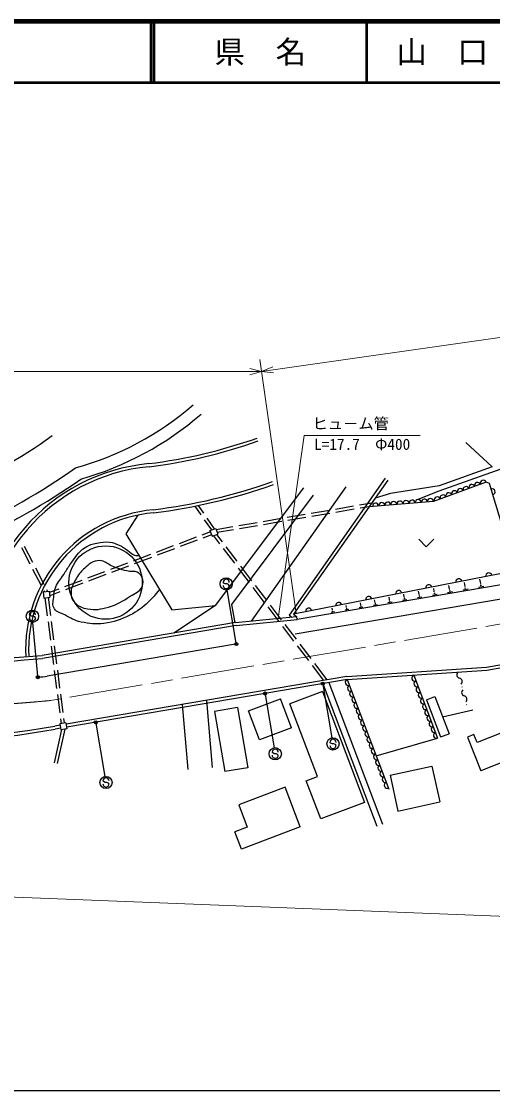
# Model space of a CAD drawing. Units: millimetres, scale not verified. Extents: x 40000 to 680000, y 20000 to 380000.
# Drawn here: x 276574 to 353618, y 205000 to 380000 of the extents above; entities that cross this region are included whole.
import ezdxf
from ezdxf.enums import TextEntityAlignment as Align

# ---------------------------------------------------------------- set-up
doc = ezdxf.new("R2010")
doc.units = ezdxf.units.MM
doc.header["$LTSCALE"] = 1000
doc.header["$PDMODE"] = 32
doc.header["$PDSIZE"] = 500
doc.linetypes.add('CHAIN', pattern=[18.5, 12, -1.5, 3.5, -1.5])
for name, color, linetype, lineweight in [('S-BGD', 7, 'Continuous', 25), ('S-BMK', 2, 'CHAIN', 13), ('S-STR-HTXT', 7, 'Continuous', 13), ('S-STR-STRC', 7, 'Continuous', 25), ('S-TTL', 2, 'Continuous', 140), ('S-TTL-BAND', 7, 'Continuous', 25), ('S-TTL-LINE', 7, 'Continuous', 50)]:
    doc.layers.add(name, color=color, linetype=linetype, lineweight=lineweight)
doc.layers.add('S-TTL-TXT', color=7, linetype='Continuous')
doc.styles.add('ＭＳ ゴシック', font='')
doc.styles.get('ＭＳ ゴシック').set_extended_font_data('MS Gothic')

msp = doc.modelspace()

# ---------------------------------------------------------------- linework, layer by layer
at = {"layer": 'S-BGD'}
for p, q in [((349226, 311057), (353572, 307109)), ((354961, 306706), (344809, 303097)), ((353572, 307109), (344879, 303959)), ((336076, 305212), (320349, 282841)), ((336486, 304924), (321046, 282962)), ((352571, 304559), (343957, 301442)), ((353114, 304365), (352571, 304559)), ((308332, 284374), (322742, 303640)), ((329601, 303825), (314156, 281856)), ((344879, 303959), (336924, 302723)), ((344809, 303097), (341392, 301730)), ((357416, 290093), (353114, 304365)), ((310989, 284587), (324344, 302442)), ((333830, 301146), (331861, 300810)), ((343957, 301442), (333424, 300570)), ((336924, 302723), (334407, 301968)), ((304936, 300658), (305911, 299247)), ((305469, 300765), (306323, 299531)), ((322990, 299293), (320033, 298787)), ((428131, 300205), (321642, 282094)), ((326933, 299967), (323976, 299462)), ((327017, 299474), (324060, 298969)), ((330876, 300641), (327919, 300136)), ((330960, 300148), (328003, 299643)), ((333424, 300570), (331946, 300317)), ((295625, 299187), (293650, 296104)), ((306480, 298425), (307631, 296761)), ((306891, 298709), (308113, 296942)), ((315105, 297945), (312148, 297439)), ((319047, 298619), (316090, 298113)), ((319132, 298126), (316175, 297620)), ((323074, 298800), (320117, 298295)), ((428516, 297937), (321355, 279712)), ((293650, 296104), (301185, 283675)), ((307493, 296441), (306089, 295912)), ((307669, 295973), (306265, 295444)), ((307404, 296675), (308340, 297028)), ((307404, 296675), (307757, 295739)), ((307757, 295739), (308693, 296092)), ((307981, 295824), (308978, 294511)), ((308340, 297028), (308693, 296092)), ((311162, 297271), (308425, 296803)), ((308469, 296008), (309377, 294813)), ((311246, 296778), (308605, 296326)), ((315189, 297452), (312232, 296946)), ((277025, 294135), (278400, 291468)), ((301411, 294148), (298603, 293090)), ((305153, 295559), (302346, 294501)), ((305330, 295091), (302523, 294033)), ((309982, 294017), (311796, 291628)), ((341532, 295237), (342782, 293987)), ((344032, 295237), (342782, 293987)), ((276581, 293905), (277956, 291239)), ((297668, 292737), (294861, 291678)), ((297844, 292269), (295037, 291210)), ((301587, 293680), (298780, 292622)), ((309583, 293715), (311398, 291326)), ((278859, 290580), (280234, 287914)), ((293925, 291326), (291118, 290267)), ((294101, 290858), (291294, 289799)), ((312003, 290530), (313818, 288141)), ((312401, 290832), (314216, 288443)), ((278414, 290351), (279790, 287684)), ((290182, 289914), (287375, 288856)), ((290359, 289446), (287552, 288388)), ((358397, 290285), (321046, 282962)), ((280693, 287025), (280854, 286712)), ((282697, 287092), (281133, 286502)), ((286439, 288503), (283632, 287445)), ((286616, 288035), (283809, 286977)), ((314423, 287345), (316238, 284956)), ((314821, 287647), (316636, 285258)), ((344085, 286631), (343987, 287205)), ((346583, 287075), (346477, 287693)), ((346558, 287071), (346607, 287079)), ((348786, 286964), (349605, 287103)), ((349112, 287525), (348999, 288188)), ((349052, 287262), (349256, 287296)), ((349087, 287520), (349138, 287529)), ((351335, 287397), (352186, 287542)), ((351674, 287980), (351553, 288689)), ((351611, 287707), (351824, 287743)), ((351647, 287976), (351700, 287985)), ((280110, 286616), (281102, 286743)), ((280110, 286616), (280237, 285625)), ((280237, 285625), (281229, 285752)), ((280248, 286796), (280326, 286644)), ((280864, 282699), (280483, 285675)), ((281360, 282763), (280979, 285739)), ((281102, 286743), (281229, 285752)), ((282873, 286624), (281198, 285993)), ((334400, 284909), (334332, 285312)), ((336776, 285331), (336700, 285777)), ((336755, 285328), (336797, 285335)), ((338905, 285283), (339600, 285401)), ((339182, 285759), (339099, 286247)), ((339130, 285536), (339304, 285565)), ((339160, 285755), (339203, 285763)), ((341329, 285696), (342054, 285819)), ((341618, 286192), (341527, 286723)), ((341564, 285959), (341745, 285990)), ((341595, 286188), (341640, 286196)), ((343784, 286113), (344539, 286242)), ((344029, 286388), (344218, 286420)), ((344061, 286627), (344108, 286635)), ((346269, 286536), (347056, 286670)), ((346524, 286822), (346721, 286855)), ((301185, 283675), (308332, 284374)), ((308332, 284374), (301493, 279884)), ((311499, 281586), (310989, 284587)), ((316843, 284159), (318658, 281771)), ((317241, 284462), (319056, 282073)), ((327450, 283673), (327403, 283954)), ((327410, 283497), (327547, 283521)), ((327433, 283670), (327467, 283676)), ((329509, 283685), (330085, 283783)), ((329738, 284080), (329683, 284401)), ((329695, 283895), (329839, 283919)), ((329720, 284077), (329756, 284083)), ((331814, 284077), (332419, 284180)), ((332055, 284492), (331993, 284854)), ((332010, 284297), (332161, 284323)), ((332036, 284489), (332073, 284495)), ((334148, 284474), (334782, 284582)), ((334353, 284705), (334512, 284732)), ((334381, 284906), (334420, 284912)), ((336512, 284876), (337176, 284989)), ((336727, 285118), (336893, 285146)), ((281868, 278795), (281487, 281771)), ((311600, 281603), (321576, 282590)), ((311666, 281107), (321642, 282094)), ((320349, 282841), (320814, 282514)), ((321046, 282962), (321576, 282590)), ((321576, 282590), (321625, 282092)), ((327232, 283298), (327780, 283391)), ((311600, 281603), (279945, 276219)), ((311666, 281107), (280009, 275723)), ((281372, 278732), (280991, 281708)), ((319263, 280974), (321077, 278586)), ((319661, 281277), (321476, 278888)), ((311590, 278051), (280784, 272812)), ((281880, 274764), (281499, 277740)), ((282376, 274828), (281995, 277803)), ((321682, 277789), (323497, 275401)), ((322081, 278092), (323895, 275703)), ((352627, 274285), (365056, 276579)), ((324500, 274907), (326538, 272225)), ((352690, 273788), (365158, 276090)), ((282388, 270797), (282007, 273772)), ((282884, 270860), (282503, 273836)), ((324102, 274604), (325982, 272130)), ((329801, 272780), (352627, 274285)), ((329860, 272283), (352690, 273788)), ((329801, 272780), (283900, 264973)), ((329860, 272283), (283984, 264480)), ((325895, 271459), (334685, 248259)), ((326846, 271770), (335620, 248613)), ((329860, 272283), (336652, 254357)), ((340725, 272999), (344622, 262712)), ((282896, 266829), (282515, 269805)), ((283392, 266893), (283011, 269868)), ((325791, 270322), (320476, 268309)), ((325791, 270322), (332668, 252170)), ((348586, 271109), (348612, 271013)), ((302874, 268200), (303777, 257567)), ((306832, 268873), (307762, 257905)), ((313708, 267162), (318924, 269138)), ((320725, 264386), (318924, 269138)), ((324989, 256399), (320476, 268309)), ((342787, 268968), (344190, 269499)), ((342787, 268968), (345090, 262890)), ((344190, 269499), (346493, 263421)), ((349365, 268212), (349391, 268115)), ((311905, 267707), (308148, 267068)), ((308148, 267068), (309825, 257210)), ((311905, 267707), (313582, 257849)), ((315509, 262410), (313708, 267162)), ((345443, 266190), (350371, 267315)), ((363565, 266916), (351075, 261964)), ((282914, 264805), (282023, 264654)), ((282998, 264313), (282107, 264161)), ((283858, 265220), (282872, 265052)), ((282872, 265052), (283040, 264066)), ((283119, 265094), (283024, 265837)), ((283612, 265178), (283519, 265901)), ((283858, 265220), (284026, 264234)), ((320725, 264386), (315509, 262410)), ((283155, 264086), (281922, 258633)), ((283688, 264176), (282410, 258523)), ((284026, 264234), (283040, 264066)), ((334599, 259775), (344622, 262712)), ((345090, 262890), (346493, 263421)), ((350553, 263280), (349499, 262862)), ((349499, 262862), (351680, 257363)), ((351075, 261964), (350553, 263280)), ((365223, 262733), (351680, 257363)), ((313582, 257849), (309825, 257210)), ((336856, 256623), (343696, 258109)), ((343696, 258109), (344970, 252246)), ((323160, 255707), (324989, 256399)), ((325525, 249463), (323160, 255707)), ((336856, 256623), (338129, 250760)), ((319704, 254649), (312117, 251775)), ((322153, 248186), (319704, 254649)), ((332668, 252170), (325525, 249463)), ((338129, 250760), (344970, 252246)), ((312117, 251775), (313504, 248114)), ((313504, 248114), (311478, 247346)), ((312540, 244544), (311478, 247346)), ((322153, 248186), (312540, 244544))]:
    msp.add_line(p, q, dxfattribs=at)
msp.add_circle((290342, 288150), 6000, dxfattribs=at)
for centre, radius, start, end in [((272207, 354648), 49524, 285.44947, 310.94255), ((272207, 354648), 51524, 285.8437, 310.94255), ((227115, 388732), 93957, 281.92992, 305.4647), ((287201, 390152), 83166, 277.04665, 289.60045), ((287201, 390152), 83666, 277.04194, 289.60045), ((227115, 388732), 100457, 281.90521, 305.4647), ((300332, 277098), 30656, 95.48119, 182.96255), ((300332, 277098), 30156, 95.46828, 182.96255), ((227115, 388732), 102457, 281.89822, 305.26841), ((287201, 390152), 90734, 276.91208, 289.60045), ((351161, 304049), 500, 19.89157, 199.89157), ((352101, 304389), 500, 19.89157, 199.89157), ((287201, 390152), 91234, 276.90817, 289.60045), ((346459, 302348), 500, 19.89157, 199.89157), ((347399, 302688), 500, 19.89157, 199.89157), ((348340, 303028), 500, 19.89157, 199.89157), ((349280, 303368), 500, 19.89157, 199.89157), ((350220, 303709), 500, 19.89157, 199.89157), ((353520, 303018), 500, 286.77417, 106.77417), ((334490, 300658), 500, 4.7351, 184.7351), ((335486, 300741), 500, 4.7351, 184.7351), ((336483, 300823), 500, 4.7351, 184.7351), ((337479, 300906), 500, 4.7351, 184.7351), ((338476, 300988), 500, 4.7351, 184.7351), ((339473, 301071), 500, 4.7351, 184.7351), ((340469, 301153), 500, 4.7351, 184.7351), ((341466, 301236), 500, 4.7351, 184.7351), ((342462, 301318), 500, 4.7351, 184.7351), ((343459, 301401), 500, 4.7351, 184.7351), ((344578, 301667), 500, 19.89157, 199.89157), ((345519, 302007), 500, 19.89157, 199.89157), ((300332, 277098), 23085, 95.49675, 182.72574), ((300332, 277098), 22585, 95.48119, 182.687), ((348093, 288265), 500, 11.09229, 191.09229), ((353000, 289227), 500, 11.09229, 191.09229), ((343187, 287303), 500, 11.09229, 191.09229), ((333374, 285379), 500, 11.09229, 191.09229), ((338280, 286341), 500, 11.09229, 191.09229), ((323560, 283455), 500, 11.09229, 191.09229), ((328467, 284417), 500, 11.09229, 191.09229), ((254699, 567628), 293000, 265.5403, 274.95533), ((254699, 567628), 292500, 265.5403, 274.95132), ((348337, 273062), 567, 133.12058, 256.97561), ((257473, 517705), 246000, 275.11558, 275.43761), ((330037, 271815), 500, 110.75087, 290.75087), ((330391, 270880), 500, 110.75087, 290.75087), ((340902, 272531), 500, 110.75087, 290.75087), ((341256, 271596), 500, 110.75087, 290.75087), ((348082, 271957), 567, 313.12058, 76.97561), ((330746, 269945), 500, 110.75087, 290.75087), ((341611, 270661), 500, 110.75087, 290.75087), ((341965, 269726), 500, 110.75087, 290.75087), ((349116, 270164), 567, 133.12058, 256.97561), ((348861, 269060), 567, 313.12058, 76.97561), ((331100, 269010), 500, 110.75087, 290.75087), ((331454, 268075), 500, 110.75087, 290.75087), ((342319, 268791), 500, 110.75087, 290.75087), ((342674, 267856), 500, 110.75087, 290.75087), ((331809, 267139), 500, 110.75087, 290.75087), ((332163, 266204), 500, 110.75087, 290.75087), ((343028, 266921), 500, 110.75087, 290.75087), ((343382, 265985), 500, 110.75087, 290.75087), ((254108, 423001), 160789, 268.27002, 279.99697), ((332517, 265269), 500, 110.75087, 290.75087), ((332872, 264334), 500, 110.75087, 290.75087), ((343737, 265050), 500, 110.75087, 290.75087), ((344091, 264115), 500, 110.75087, 290.75087), ((254108, 423001), 161289, 268.27002, 279.99697), ((333226, 263399), 500, 110.75087, 290.75087), ((333580, 262464), 500, 110.75087, 290.75087), ((344445, 263180), 500, 110.75087, 290.75087), ((333934, 261529), 500, 110.75087, 290.75087), ((334289, 260594), 500, 110.75087, 290.75087), ((334643, 259658), 500, 110.75087, 290.75087), ((334997, 258723), 500, 110.75087, 290.75087), ((335352, 257788), 500, 110.75087, 290.75087), ((335706, 256853), 500, 110.75087, 290.75087), ((336060, 255918), 500, 110.75087, 290.75087), ((336415, 254983), 500, 110.75087, 290.75087)]:
    msp.add_arc(centre, radius, start, end, dxfattribs=at)
for points, knots in [([(299152, 287028), (298407, 286049), (298128, 285732), (297366, 285002), (296307, 283987), (295623, 283475), (294315, 282810), (292763, 282022), (291788, 281699), (290061, 281478), (288610, 281293), (287755, 281397), (286323, 281693), (285211, 281923), (284672, 282343), (283658, 282853), (282980, 283195), (282425, 283224), (281983, 283842), (281551, 284443), (281798, 284994), (281854, 285732), (281906, 286415), (281930, 286821), (282197, 287451), (282563, 288313), (282979, 288684), (283487, 289471), (283888, 290093), (284061, 290478), (284518, 291061), (285428, 292221), (285765, 293106), (287010, 293897), (287679, 294321), (288122, 294485), (288901, 294627), (289695, 294772), (290161, 294848), (290963, 294756), (291607, 294682), (291957, 294536), (292553, 294283), (293150, 294031), (293426, 293774), (293971, 293424), (294418, 293137), (294577, 292792), (295089, 292651), (295360, 292575), (295495, 292551), (295802, 292554)], [0, 0, 0, 0, 1, 1, 1, 2, 2, 2, 3, 3, 3, 4, 4, 4, 5, 5, 5, 6, 6, 6, 7, 7, 7, 8, 8, 8, 9, 9, 9, 10, 10, 10, 11, 11, 11, 12, 12, 12, 13, 13, 13, 14, 14, 14, 15, 15, 15, 16, 16, 16, 17, 17, 17, 17]), ([(295475, 289857), (295881, 289660), (296106, 289442), (296278, 289025), (296509, 288467), (296560, 288026), (296305, 287479), (295891, 286593), (295182, 286431), (294358, 285904), (293050, 285066), (292288, 284562), (290792, 284142), (289510, 283783), (288707, 283606), (287397, 283842), (286527, 283998), (285986, 284197), (285355, 284815), (284938, 285224), (284720, 285570), (284685, 286153), (284609, 287402), (285126, 288093), (285764, 289170), (286176, 289865), (286536, 290179), (287139, 290717), (287552, 291086), (287782, 291334), (288299, 291533), (288804, 291728), (289141, 291797), (289674, 291705), (290414, 291578), (290707, 291151), (291393, 290846), (291854, 290640), (292114, 290524), (292596, 290373), (293222, 290177), (293583, 290096), (294229, 289986), (294712, 289905), (295035, 290072), (295475, 289857)], [0, 0, 0, 0, 1, 1, 1, 2, 2, 2, 3, 3, 3, 4, 4, 4, 5, 5, 5, 6, 6, 6, 7, 7, 7, 8, 8, 8, 9, 9, 9, 10, 10, 10, 11, 11, 11, 12, 12, 12, 13, 13, 13, 14, 14, 14, 15, 15, 15, 15])]:
    msp.add_open_spline(points, degree=3, knots=knots, dxfattribs=at)
at = {"layer": 'S-BMK'}
msp.add_line((369297, 283808), (281310, 268844), dxfattribs=at)
msp.add_arc((257473, 517705), 250000, 273.35157, 275.47147, dxfattribs=at)
at = {"layer": 'S-STR-HTXT'}
for p, q in [((315830, 322691), (477314, 345812)), ((321501, 283084), (315546, 324671)), ((315830, 322691), (202671, 322739)), ((315830, 322691), (313898, 323209)), ((313898, 322174), (315830, 322691)), ((317669, 323477), (315830, 322691)), ((315830, 322691), (317815, 322452)), ((322789, 312205), (318566, 282292)), ((322789, 312205), (341789, 312205)), ((73368, 244553), (442429, 230147))]:
    msp.add_line(p, q, dxfattribs=at)
at = {"layer": 'S-STR-STRC'}
for p, q in [((309666, 288075), (309566, 288193)), ((309911, 287936), (309666, 288075)), ((310211, 287933), (309911, 287936)), ((310457, 287822), (310211, 287933)), ((310562, 287685), (310457, 287822)), ((311713, 278224), (310229, 286949)), ((277977, 282772), (277878, 282891)), ((278222, 282633), (277977, 282772)), ((278523, 282631), (278222, 282633)), ((278768, 282519), (278523, 282631)), ((278874, 282383), (278768, 282519)), ((279245, 272821), (278461, 281636)), ((325867, 271451), (327350, 262727)), ((316427, 269846), (317911, 261121)), ((288756, 265140), (290240, 256415)), ((327123, 261881), (327023, 261999)), ((327368, 261742), (327123, 261881)), ((327668, 261740), (327368, 261742)), ((327914, 261628), (327668, 261740)), ((328019, 261492), (327914, 261628)), ((317683, 260276), (317584, 260394)), ((317928, 260136), (317683, 260276)), ((318229, 260134), (317928, 260136)), ((318474, 260022), (318229, 260134)), ((318580, 259886), (318474, 260022)), ((290012, 255570), (289912, 255688)), ((290257, 255430), (290012, 255570)), ((290558, 255428), (290257, 255430)), ((290803, 255316), (290558, 255428)), ((290909, 255180), (290803, 255316))]:
    msp.add_line(p, q, dxfattribs=at)
for centre, radius in [((310061, 287935), 1000), ((278372, 282632), 1000), ((311738, 278076), 150), ((311738, 278076), 120), ((311738, 278076), 90), ((311738, 278076), 60), ((311738, 278076), 30), ((279258, 272671), 150), ((279258, 272671), 120), ((279258, 272671), 90), ((279258, 272671), 60), ((279258, 272671), 30), ((325841, 271599), 150), ((325841, 271599), 120), ((325841, 271599), 90), ((325841, 271599), 60), ((325841, 271599), 30), ((316402, 269994), 150), ((316402, 269994), 120), ((316402, 269994), 90), ((316402, 269994), 60), ((316402, 269994), 30), ((288731, 265288), 150), ((288731, 265288), 120), ((288731, 265288), 90), ((288731, 265288), 60), ((288731, 265288), 30), ((327518, 261741), 1000), ((318078, 260135), 1000), ((290407, 255429), 1000)]:
    msp.add_circle(centre, radius, dxfattribs=at)
for centre, start, end in [((310062, 287689), 179.55488, 359.55488), ((310066, 288189), 359.55488, 179.55488), ((278374, 282387), 179.55488, 359.55488), ((278378, 282887), 359.55488, 179.55488), ((318083, 260390), 359.55488, 179.55488), ((327519, 261495), 179.55488, 359.55488), ((327523, 261995), 359.55488, 179.55488), ((318080, 259890), 179.55488, 359.55488), ((290412, 255684), 359.55488, 179.55488), ((290409, 255184), 179.55488, 359.55488)]:
    msp.add_arc(centre, 500, start, end, dxfattribs=at)
for p in [(311738, 278076), (279258, 272671), (325841, 271599), (316402, 269994), (288731, 265288)]:
    msp.add_point(p, dxfattribs=at)
at = {"layer": 'S-TTL'}
msp.add_line((680000, 380000), (40000, 380000), dxfattribs=at)
at = {"layer": 'S-TTL-BAND'}
msp.add_line((40000, 205000), (579000, 205000), dxfattribs=at)
at = {"layer": 'S-TTL-LINE'}
for p, q in [((297750, 380000), (297750, 370000)), ((298250, 380000), (298250, 370000)), ((333000, 380000), (333000, 370000)), ((40000, 370000), (680000, 370000))]:
    msp.add_line(p, q, dxfattribs=at)

# ---------------------------------------------------------------- texts
at = {"layer": 'S-STR-HTXT', "style": 'ＭＳ ゴシック'}
msp.add_text('ヒュ－ム管', height=1833, dxfattribs=at).set_placement((324164, 312705), align=Align.BOTTOM_LEFT)
msp.add_text('L=17.7\u3000Φ400', height=1833, dxfattribs=at).set_placement((332289, 311705), align=Align.TOP_CENTER)
at = {"layer": 'S-TTL-TXT', "style": 'ＭＳ ゴシック'}
for s, p in [('県\u3000名', (315625, 375000)), ('山\u3000口\u3000県', (350375, 375000))]:
    msp.add_text(s, height=3666, dxfattribs=at).set_placement(p, align=Align.MIDDLE_CENTER)

doc.saveas('drawing.dxf')
